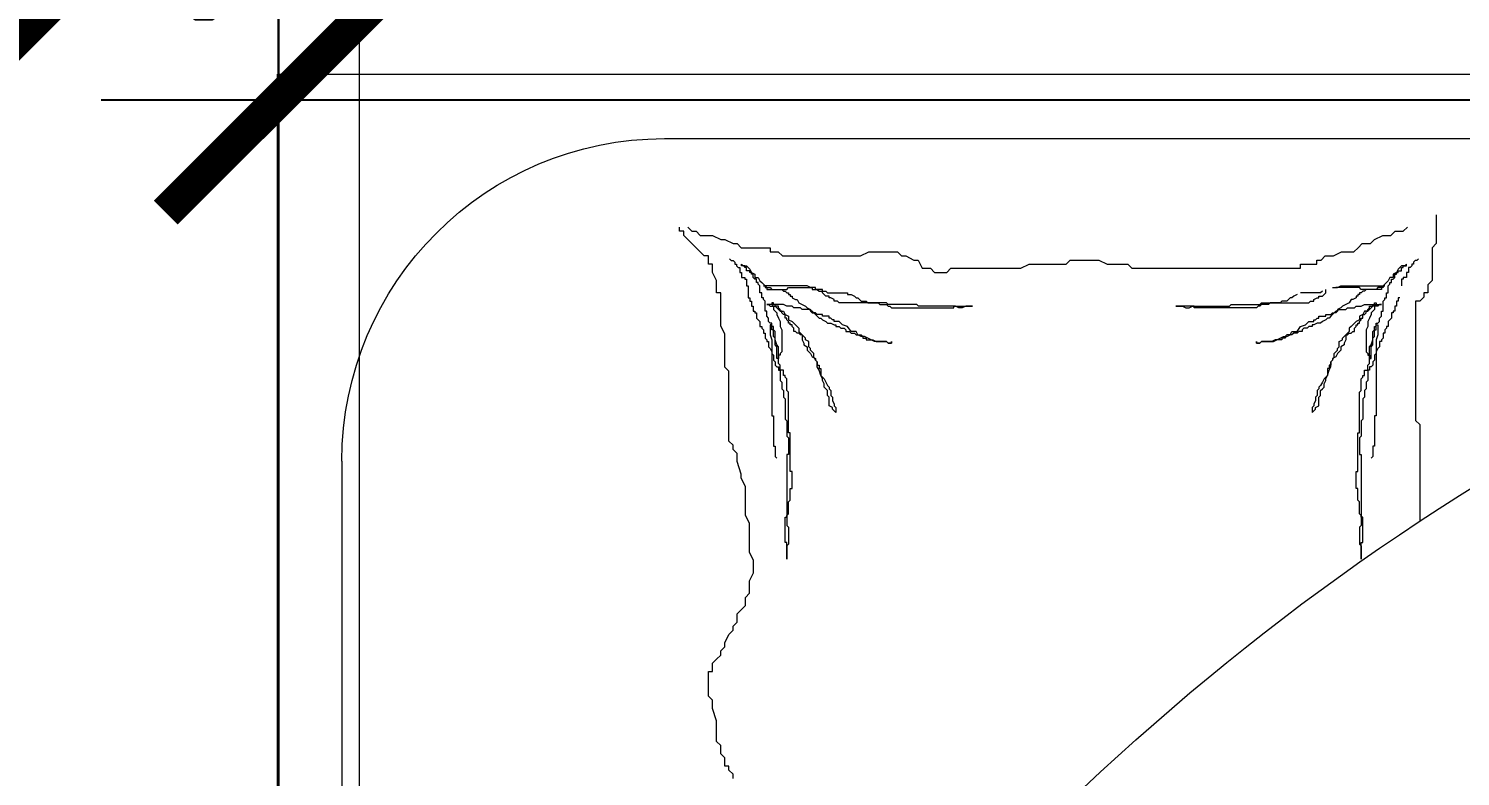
# Model space of a CAD drawing. Extents: x 775040 to 808375, y 4159409 to 4163651.
# Drawn here: x 784959.89 to 785004.28, y 4162464.16 to 4162487.35 of the extents above; entities that cross this region are included whole.
import ezdxf

# ---------------------------------------------------------------- set-up
doc = ezdxf.new("R2010")
doc.units = 0
doc.header["$MEASUREMENT"] = 0
doc.header["$PDMODE"] = 3
doc.linetypes.add('DUZ', pattern=[500, 500])
doc.layers.get('0').update_dxf_attribs({"linetype": 'DUZ'})
for name, color, linetype, lineweight in [('Z_ duvar', 7, 'Continuous', 30), ('Z_iç ölçü yatay', 75, 'Continuous', 20), ('Z_sıva', 241, 'Continuous', 5), ('Z_tefriş', 73, 'Continuous', 5)]:
    doc.layers.add(name, color=color, linetype=linetype, lineweight=lineweight)
doc.styles.add('OLCUIC', font='ROMANS.SHX', dxfattribs={"width": 0.5})
doc.dimstyles.new('ölçü 50', dxfattribs={"dimtxt": 12.5, "dimasz": 7, "dimexe": 5.3, "dimexo": 5, "dimgap": 2.5, "dimtad": 1, "dimdec": 0, "dimzin": 9, "dimdsep": 46, "dimtxsty": 'OLCUIC', "dimblk1": 'ARCHTICK', "dimblk2": 'ARCHTICK', "dimsah": 1, "dimcen": 0, "dimdle": 5.5, "dimadec": 0, "dimazin": 0, "dimtfac": 1, "dimtdec": 0, "dimtix": 1, "dimtofl": 0, "dimtmove": 1, "dimatfit": 3, "dimldrblk": 'ARCHTICK', "dimfxl": 0, "dimtolj": 1, "dimtzin": 0, "dimarcsym": 0})

# ---------------------------------------------------------------- blocks, each defined once
blk = doc.blocks.new('_ARCHTICK')
at = {"color": 0, "linetype": 'ByBlock', "const_width": 0.15}
blk.add_lwpolyline([(-0.5, -0.5), (0.5, 0.5)], dxfattribs=at)
blk = doc.blocks.new('*D113')
at = {"layer": 'Defpoints', "color": 0, "linetype": 'Continuous', "transparency": 16777216}
for p in [(784957.643, 4162506.469), (784967.643, 4162506.469), (784967.643, 4162485.139)]:
    blk.add_point(p, dxfattribs=at)
at = {"layer": 'Z_iç ölçü yatay', "color": 0, "linetype": 'Continuous', "lineweight": -2, "transparency": 16777216}
for p, q in [((784957.643, 4162501.469), (784957.643, 4162479.839)), ((784967.643, 4162501.469), (784967.643, 4162479.839)), ((784957.643, 4162485.139), (784950.643, 4162485.139)), ((784967.643, 4162485.139), (784974.643, 4162485.139))]:
    blk.add_line(p, q, dxfattribs=at)
at = {"layer": 'Z_iç ölçü yatay', "color": 0, "linetype": 'Continuous', "lineweight": -2, "transparency": 16777216, "xscale": 7, "yscale": 7, "zscale": 7}
blk.add_blockref('_ARCHTICK', (784957.643, 4162485.139), dxfattribs=at)
at = {"layer": 'Z_iç ölçü yatay', "color": 0, "linetype": 'Continuous', "lineweight": -2, "transparency": 16777216, "xscale": 7, "yscale": 7, "zscale": 7, "rotation": 180}
blk.add_blockref('_ARCHTICK', (784967.643, 4162485.139), dxfattribs=at)
at = {"layer": 'Z_iç ölçü yatay', "color": 0, "linetype": 'Continuous', "transparency": 16777216, "insert": (784962.643, 4162493.889), "char_height": 12.5, "attachment_point": 5, "style": 'OLCUIC'}
blk.add_mtext('\\A1;10', dxfattribs=at)
blk = doc.blocks.new('*D114')
at = {"layer": 'Defpoints', "color": 0, "linetype": 'Continuous', "transparency": 16777216}
for p in [(784967.643, 4162506.469), (785282.643, 4162506.469), (785282.643, 4162485.139)]:
    blk.add_point(p, dxfattribs=at)
at = {"layer": 'Z_iç ölçü yatay', "color": 0, "linetype": 'Continuous', "lineweight": -2, "transparency": 16777216}
for p, q in [((784967.643, 4162501.469), (784967.643, 4162479.839)), ((785282.643, 4162501.469), (785282.643, 4162479.839)), ((784962.143, 4162485.139), (785288.143, 4162485.139))]:
    blk.add_line(p, q, dxfattribs=at)
at = {"layer": 'Z_iç ölçü yatay', "color": 0, "linetype": 'Continuous', "lineweight": -2, "transparency": 16777216, "xscale": 7, "yscale": 7, "zscale": 7, "rotation": 180}
blk.add_blockref('_ARCHTICK', (784967.643, 4162485.139), dxfattribs=at)
at = {"layer": 'Z_iç ölçü yatay', "color": 0, "linetype": 'Continuous', "lineweight": -2, "transparency": 16777216, "xscale": 7, "yscale": 7, "zscale": 7}
blk.add_blockref('_ARCHTICK', (785282.643, 4162485.139), dxfattribs=at)
at = {"layer": 'Z_iç ölçü yatay', "color": 0, "linetype": 'Continuous', "transparency": 16777216, "insert": (785125.143, 4162493.889), "char_height": 12.5, "attachment_point": 5, "style": 'OLCUIC'}
blk.add_mtext('\\A1;315', dxfattribs=at)
blk = doc.blocks.new('YATAK 2')
at = {"layer": 'Z_tefriş'}
for p, q in [((-8643.915, 17107.345), (-8643.915, 16917.345)), ((-8553.915, 17107.345), (-8643.915, 17107.345)), ((-8631.915, 17105.345), (-8565.915, 17105.345)), ((-8641.915, 17095.345), (-8641.915, 16929.345)), ((-8639.04, 17094.877), (-8639.168, 17094.877)), ((-8639.168, 17094.622), (-8639.04, 17094.494)), ((-8639.04, 17094.749), (-8639.04, 17094.877)), ((-8638.913, 17094.749), (-8639.04, 17094.749)), ((-8639.04, 17094.494), (-8639.04, 17094.367)), ((-8638.658, 17094.494), (-8638.913, 17094.749)), ((-8638.53, 17094.367), (-8638.658, 17094.494)), ((-8639.04, 17094.367), (-8638.913, 17094.239)), ((-8638.913, 17094.239), (-8638.913, 17093.857)), ((-8638.275, 17094.112), (-8638.53, 17094.367)), ((-8638.275, 17093.984), (-8638.275, 17094.112)), ((-8638.913, 17093.857), (-8638.785, 17093.602)), ((-8638.785, 17093.602), (-8638.785, 17093.475)), ((-8638.02, 17093.984), (-8638.275, 17093.984)), ((-8638.02, 17093.857), (-8638.02, 17093.984)), ((-8637.764, 17093.857), (-8638.02, 17093.857)), ((-8637.509, 17093.73), (-8637.764, 17093.857)), ((-8637.127, 17093.73), (-8637.509, 17093.73)), ((-8637.127, 17093.602), (-8637.127, 17093.73)), ((-8636.106, 17093.602), (-8637.127, 17093.602)), ((-8635.851, 17093.475), (-8636.106, 17093.602)), ((-8626.027, 17093.602), (-8626.155, 17093.475)), ((-8625.899, 17093.602), (-8626.027, 17093.602)), ((-8625.772, 17093.73), (-8625.899, 17093.602)), ((-8625.644, 17093.857), (-8625.772, 17093.73)), ((-8625.389, 17093.857), (-8625.644, 17093.857)), ((-8625.389, 17093.984), (-8625.389, 17093.857)), ((-8624.624, 17093.984), (-8625.389, 17093.984)), ((-8624.496, 17093.857), (-8624.624, 17093.984)), ((-8624.241, 17093.857), (-8624.496, 17093.857)), ((-8623.858, 17093.73), (-8624.241, 17093.857)), ((-8623.22, 17093.73), (-8623.858, 17093.73)), ((-8623.093, 17093.602), (-8623.22, 17093.73)), ((-8622.837, 17093.602), (-8623.093, 17093.602)), ((-8622.71, 17093.475), (-8622.837, 17093.602)), ((-8638.785, 17093.475), (-8638.658, 17093.22)), ((-8638.658, 17093.22), (-8638.658, 17093.092)), ((-8638.182, 17093.325), (-8638.13, 17093.272)), ((-8638.13, 17093.272), (-8638.13, 17093.22)), ((-8638.13, 17093.22), (-8638.078, 17093.168)), ((-8638.078, 17093.168), (-8638.025, 17093.168)), ((-8638.025, 17093.168), (-8638.025, 17093.115)), ((-8634.83, 17093.475), (-8635.851, 17093.475)), ((-8634.702, 17093.347), (-8634.83, 17093.475)), ((-8632.534, 17093.347), (-8634.702, 17093.347)), ((-8632.406, 17093.22), (-8632.534, 17093.347)), ((-8632.278, 17093.22), (-8632.406, 17093.22)), ((-8632.151, 17093.092), (-8632.278, 17093.22)), ((-8626.792, 17093.22), (-8626.92, 17093.092)), ((-8626.665, 17093.22), (-8626.792, 17093.22)), ((-8626.537, 17093.347), (-8626.665, 17093.22)), ((-8626.282, 17093.475), (-8626.537, 17093.347)), ((-8626.155, 17093.475), (-8626.282, 17093.475)), ((-8622.455, 17093.475), (-8622.71, 17093.475)), ((-8622.455, 17093.347), (-8622.455, 17093.475)), ((-8622.327, 17093.347), (-8622.455, 17093.347)), ((-8622.2, 17093.22), (-8622.327, 17093.347)), ((-8622.072, 17093.22), (-8622.2, 17093.22)), ((-8638.658, 17093.092), (-8638.53, 17092.965)), ((-8638.53, 17092.965), (-8638.53, 17092.072)), ((-8638.025, 17093.115), (-8637.973, 17093.115)), ((-8638.025, 17092.959), (-8637.973, 17092.906)), ((-8637.973, 17092.959), (-8638.025, 17092.959)), ((-8637.973, 17093.115), (-8637.921, 17093.063)), ((-8637.973, 17092.854), (-8637.973, 17092.959)), ((-8637.973, 17092.906), (-8637.973, 17092.802)), ((-8637.921, 17092.854), (-8637.973, 17092.854)), ((-8637.973, 17092.802), (-8637.921, 17092.75)), ((-8637.921, 17093.063), (-8637.921, 17093.011)), ((-8637.921, 17093.011), (-8637.764, 17093.011)), ((-8637.921, 17092.802), (-8637.921, 17092.854)), ((-8637.816, 17092.802), (-8637.921, 17092.802)), ((-8637.921, 17092.75), (-8637.868, 17092.697)), ((-8637.868, 17092.697), (-8637.764, 17092.645)), ((-8637.816, 17092.697), (-8637.816, 17092.802)), ((-8637.764, 17092.697), (-8637.816, 17092.697)), ((-8637.764, 17093.011), (-8637.764, 17092.959)), ((-8637.764, 17092.959), (-8637.607, 17092.959)), ((-8637.764, 17092.645), (-8637.764, 17092.697)), ((-8637.607, 17092.959), (-8637.607, 17092.854)), ((-8637.607, 17092.854), (-8637.554, 17092.854)), ((-8637.554, 17092.854), (-8637.554, 17092.802)), ((-8637.554, 17092.802), (-8637.345, 17092.802)), ((-8637.345, 17092.802), (-8637.345, 17092.75)), ((-8637.345, 17092.75), (-8636.979, 17092.75)), ((-8636.979, 17092.75), (-8636.979, 17092.697)), ((-8636.979, 17092.697), (-8636.874, 17092.697)), ((-8636.874, 17092.697), (-8636.874, 17092.645)), ((-8631.896, 17093.092), (-8632.151, 17093.092)), ((-8631.513, 17092.965), (-8631.896, 17093.092)), ((-8631.385, 17092.965), (-8631.513, 17092.965)), ((-8631.13, 17092.837), (-8631.385, 17092.965)), ((-8630.237, 17092.837), (-8631.13, 17092.837)), ((-8629.982, 17092.71), (-8630.237, 17092.837)), ((-8629.089, 17092.71), (-8629.982, 17092.71)), ((-8628.834, 17092.582), (-8629.089, 17092.71)), ((-8628.196, 17092.71), (-8628.451, 17092.582)), ((-8627.813, 17092.71), (-8628.196, 17092.71)), ((-8627.686, 17092.837), (-8627.813, 17092.71)), ((-8627.43, 17092.837), (-8627.686, 17092.837)), ((-8627.303, 17092.965), (-8627.43, 17092.837)), ((-8627.175, 17093.092), (-8627.303, 17092.965)), ((-8626.92, 17093.092), (-8627.175, 17093.092)), ((-8637.764, 17092.645), (-8637.711, 17092.541)), ((-8637.711, 17092.645), (-8637.764, 17092.645)), ((-8637.711, 17092.593), (-8637.711, 17092.645)), ((-8637.607, 17092.593), (-8637.711, 17092.593)), ((-8637.711, 17092.541), (-8637.607, 17092.541)), ((-8637.554, 17092.541), (-8637.607, 17092.593)), ((-8637.607, 17092.541), (-8637.607, 17092.436)), ((-8637.607, 17092.436), (-8637.502, 17092.384)), ((-8637.554, 17092.488), (-8637.554, 17092.541)), ((-8637.45, 17092.488), (-8637.554, 17092.488)), ((-8637.502, 17092.384), (-8637.45, 17092.331)), ((-8637.45, 17092.436), (-8637.45, 17092.488)), ((-8637.397, 17092.436), (-8637.45, 17092.436)), ((-8637.45, 17092.331), (-8637.345, 17092.227)), ((-8637.345, 17092.384), (-8637.397, 17092.436)), ((-8637.136, 17092.384), (-8637.345, 17092.384)), ((-8637.345, 17092.279), (-8637.345, 17092.227)), ((-8637.345, 17090.92), (-8637.345, 17092.279)), ((-8637.136, 17092.331), (-8637.136, 17092.384)), ((-8636.979, 17092.331), (-8637.136, 17092.331)), ((-8636.979, 17092.279), (-8636.979, 17092.331)), ((-8636.927, 17092.279), (-8636.979, 17092.279)), ((-8636.874, 17092.227), (-8636.927, 17092.279)), ((-8636.874, 17092.645), (-8636.717, 17092.645)), ((-8636.717, 17092.645), (-8636.717, 17092.593)), ((-8636.717, 17092.593), (-8636.56, 17092.593)), ((-8636.56, 17092.593), (-8636.56, 17092.541)), ((-8636.56, 17092.541), (-8636.508, 17092.541)), ((-8636.508, 17092.541), (-8636.508, 17092.488)), ((-8636.508, 17092.488), (-8636.351, 17092.488)), ((-8636.351, 17092.488), (-8636.299, 17092.436)), ((-8636.299, 17092.436), (-8636.247, 17092.384)), ((-8636.247, 17092.384), (-8636.09, 17092.384)), ((-8636.09, 17092.384), (-8636.09, 17092.331)), ((-8636.09, 17092.331), (-8636.037, 17092.331)), ((-8636.037, 17092.331), (-8635.985, 17092.279)), ((-8635.985, 17092.279), (-8635.88, 17092.279)), ((-8635.88, 17092.279), (-8635.88, 17092.227)), ((-8628.451, 17092.582), (-8628.834, 17092.582)), ((-8638.53, 17092.072), (-8638.402, 17092.072)), ((-8638.402, 17092.072), (-8638.402, 17091.818)), ((-8638.402, 17091.818), (-8638.275, 17091.69)), ((-8637.345, 17092.227), (-8637.293, 17092.227)), ((-8637.345, 17092.227), (-8637.293, 17092.175)), ((-8637.293, 17092.227), (-8637.293, 17092.175)), ((-8637.293, 17092.175), (-8637.24, 17092.175)), ((-8637.293, 17092.175), (-8637.293, 17092.07)), ((-8637.293, 17092.07), (-8637.24, 17092.018)), ((-8637.24, 17092.175), (-8637.24, 17091.704)), ((-8637.24, 17092.018), (-8637.24, 17091.547)), ((-8636.56, 17092.227), (-8636.874, 17092.227)), ((-8636.822, 17092.018), (-8636.77, 17092.018)), ((-8636.822, 17091.966), (-8636.822, 17092.018)), ((-8636.77, 17091.966), (-8636.822, 17091.966)), ((-8636.77, 17092.175), (-8636.77, 17092.122)), ((-8636.77, 17091.652), (-8636.77, 17092.175)), ((-8636.77, 17092.122), (-8636.717, 17092.07)), ((-8636.77, 17092.018), (-8636.717, 17091.966)), ((-8636.77, 17091.913), (-8636.77, 17091.966)), ((-8636.717, 17091.913), (-8636.77, 17091.913)), ((-8636.717, 17092.07), (-8636.717, 17091.913)), ((-8636.717, 17091.966), (-8636.613, 17091.966)), ((-8636.717, 17091.809), (-8636.717, 17091.913)), ((-8636.717, 17091.913), (-8636.665, 17091.861)), ((-8636.665, 17091.809), (-8636.717, 17091.809)), ((-8636.665, 17091.861), (-8636.56, 17091.757)), ((-8636.613, 17091.757), (-8636.665, 17091.809)), ((-8636.613, 17091.966), (-8636.56, 17091.913)), ((-8636.56, 17092.175), (-8636.56, 17092.227)), ((-8636.403, 17092.175), (-8636.56, 17092.175)), ((-8636.56, 17091.913), (-8636.508, 17091.861)), ((-8636.508, 17091.861), (-8636.456, 17091.861)), ((-8636.456, 17091.861), (-8636.351, 17091.809)), ((-8636.351, 17092.122), (-8636.403, 17092.175)), ((-8636.247, 17092.122), (-8636.351, 17092.122)), ((-8636.351, 17091.809), (-8636.247, 17091.757)), ((-8636.194, 17092.07), (-8636.247, 17092.122)), ((-8636.194, 17092.018), (-8636.194, 17092.07)), ((-8635.985, 17092.018), (-8636.194, 17092.018)), ((-8636.142, 17092.07), (-8635.828, 17092.07)), ((-8636.142, 17092.018), (-8636.142, 17092.07)), ((-8636.09, 17092.018), (-8636.142, 17092.018)), ((-8636.09, 17091.966), (-8636.09, 17092.018)), ((-8635.985, 17091.966), (-8636.09, 17091.966)), ((-8635.985, 17091.966), (-8635.985, 17092.018)), ((-8635.933, 17091.913), (-8635.985, 17091.966)), ((-8635.776, 17091.966), (-8635.985, 17091.966)), ((-8635.671, 17091.913), (-8635.933, 17091.913)), ((-8635.88, 17092.227), (-8635.723, 17092.227)), ((-8635.828, 17092.07), (-8635.671, 17092.018)), ((-8635.723, 17091.913), (-8635.776, 17091.966)), ((-8635.723, 17092.227), (-8635.671, 17092.175)), ((-8635.514, 17091.913), (-8635.723, 17091.913)), ((-8635.671, 17092.175), (-8635.619, 17092.175)), ((-8635.671, 17092.018), (-8633.317, 17092.018)), ((-8635.514, 17091.861), (-8635.671, 17091.913)), ((-8635.619, 17092.175), (-8635.619, 17092.122)), ((-8635.619, 17092.122), (-8635.462, 17092.122)), ((-8635.462, 17091.861), (-8635.514, 17091.913)), ((-8635.462, 17091.809), (-8635.514, 17091.861)), ((-8635.462, 17092.122), (-8635.41, 17092.07)), ((-8635.096, 17091.861), (-8635.462, 17091.861)), ((-8635.096, 17091.809), (-8635.462, 17091.809)), ((-8635.41, 17092.07), (-8635.305, 17092.018)), ((-8635.305, 17092.018), (-8635.253, 17092.018)), ((-8635.253, 17092.018), (-8635.2, 17091.966)), ((-8635.2, 17091.966), (-8635.043, 17091.966)), ((-8635.2, 17091.809), (-8635.096, 17091.809)), ((-8635.2, 17091.757), (-8635.2, 17091.809)), ((-8635.096, 17091.809), (-8635.096, 17091.861)), ((-8634.939, 17091.809), (-8635.096, 17091.809)), ((-8635.043, 17091.966), (-8634.991, 17091.913)), ((-8634.991, 17091.913), (-8634.886, 17091.913)), ((-8634.886, 17091.757), (-8634.939, 17091.809)), ((-8634.886, 17091.913), (-8634.834, 17091.861)), ((-8634.834, 17091.861), (-8634.834, 17091.809)), ((-8634.834, 17091.809), (-8634.729, 17091.809)), ((-8634.729, 17091.809), (-8634.729, 17091.757)), ((-8633.317, 17092.018), (-8633.317, 17091.966)), ((-8633.317, 17091.966), (-8632.375, 17091.966)), ((-8632.375, 17091.966), (-8632.375, 17091.913)), ((-8632.375, 17091.913), (-8632.061, 17091.913)), ((-8632.061, 17091.913), (-8632.009, 17091.861)), ((-8638.275, 17091.69), (-8638.275, 17089.268)), ((-8637.24, 17091.547), (-8637.293, 17091.495)), ((-8637.293, 17091.495), (-8637.293, 17090.763)), ((-8637.24, 17091.704), (-8637.188, 17091.652)), ((-8637.188, 17091.652), (-8637.188, 17091.6)), ((-8637.188, 17091.6), (-8637.136, 17091.547)), ((-8637.136, 17091.547), (-8637.136, 17091.495)), ((-8637.136, 17091.495), (-8637.084, 17091.495)), ((-8637.084, 17091.495), (-8637.084, 17091.443)), ((-8637.084, 17091.443), (-8637.031, 17091.443)), ((-8637.031, 17091.443), (-8637.031, 17091.391)), ((-8637.031, 17091.391), (-8636.979, 17091.391)), ((-8636.979, 17091.391), (-8636.927, 17091.286)), ((-8636.717, 17091.547), (-8636.77, 17091.652)), ((-8636.717, 17091.391), (-8636.717, 17091.547)), ((-8636.665, 17091.338), (-8636.717, 17091.391)), ((-8636.56, 17091.757), (-8636.613, 17091.757)), ((-8636.56, 17091.704), (-8636.56, 17091.757)), ((-8636.56, 17091.757), (-8636.56, 17091.652)), ((-8636.508, 17091.704), (-8636.56, 17091.704)), ((-8636.56, 17091.652), (-8636.456, 17091.6)), ((-8636.456, 17091.652), (-8636.508, 17091.704)), ((-8636.456, 17091.6), (-8636.456, 17091.652)), ((-8636.351, 17091.6), (-8636.456, 17091.6)), ((-8636.456, 17091.6), (-8636.403, 17091.495)), ((-8636.403, 17091.495), (-8636.299, 17091.495)), ((-8636.351, 17091.547), (-8636.351, 17091.6)), ((-8636.299, 17091.547), (-8636.351, 17091.547)), ((-8636.247, 17091.495), (-8636.299, 17091.547)), ((-8636.299, 17091.495), (-8636.247, 17091.391)), ((-8636.247, 17091.757), (-8636.09, 17091.757)), ((-8636.194, 17091.495), (-8636.247, 17091.495)), ((-8636.247, 17091.391), (-8636.194, 17091.338)), ((-8636.194, 17091.443), (-8636.194, 17091.495)), ((-8636.142, 17091.443), (-8636.194, 17091.443)), ((-8636.142, 17091.391), (-8636.142, 17091.443)), ((-8636.09, 17091.391), (-8636.142, 17091.391)), ((-8636.09, 17091.757), (-8635.985, 17091.704)), ((-8636.037, 17091.338), (-8636.09, 17091.391)), ((-8635.985, 17091.704), (-8635.305, 17091.704)), ((-8635.305, 17091.704), (-8635.253, 17091.757)), ((-8635.253, 17091.757), (-8635.2, 17091.757)), ((-8634.729, 17091.757), (-8634.886, 17091.757)), ((-8634.729, 17091.652), (-8634.729, 17091.757)), ((-8634.729, 17091.757), (-8634.416, 17091.757)), ((-8634.572, 17091.652), (-8634.729, 17091.652)), ((-8634.572, 17091.6), (-8634.572, 17091.652)), ((-8634.52, 17091.6), (-8634.572, 17091.6)), ((-8634.468, 17091.547), (-8634.52, 17091.6)), ((-8634.102, 17091.547), (-8634.468, 17091.547)), ((-8634.416, 17091.757), (-8634.363, 17091.704)), ((-8634.363, 17091.704), (-8634.154, 17091.704)), ((-8634.154, 17091.704), (-8634.102, 17091.652)), ((-8634.102, 17091.652), (-8633.892, 17091.652)), ((-8634.049, 17091.495), (-8634.102, 17091.547)), ((-8632.794, 17091.495), (-8634.049, 17091.495)), ((-8633.892, 17091.652), (-8633.84, 17091.6)), ((-8633.84, 17091.6), (-8633.212, 17091.6)), ((-8633.212, 17091.6), (-8633.16, 17091.547)), ((-8633.16, 17091.547), (-8632.689, 17091.547)), ((-8632.794, 17091.443), (-8632.794, 17091.495)), ((-8631.591, 17091.443), (-8632.794, 17091.443)), ((-8632.689, 17091.547), (-8632.637, 17091.495)), ((-8632.637, 17091.495), (-8632.114, 17091.495)), ((-8632.114, 17091.547), (-8629.916, 17091.547)), ((-8632.114, 17091.495), (-8632.114, 17091.547)), ((-8631.591, 17091.391), (-8631.591, 17091.443)), ((-8631.067, 17091.391), (-8631.591, 17091.391)), ((-8631.067, 17091.443), (-8631.067, 17091.391)), ((-8630.701, 17091.443), (-8631.067, 17091.443)), ((-8630.649, 17091.495), (-8630.701, 17091.443)), ((-8630.283, 17091.495), (-8630.649, 17091.495)), ((-8630.23, 17091.547), (-8630.283, 17091.495)), ((-8630.178, 17091.547), (-8630.23, 17091.547)), ((-8630.178, 17091.6), (-8630.178, 17091.547)), ((-8629.393, 17091.6), (-8630.178, 17091.6)), ((-8629.916, 17091.547), (-8629.864, 17091.495)), ((-8629.864, 17091.495), (-8629.341, 17091.495)), ((-8629.393, 17091.547), (-8629.393, 17091.6)), ((-8628.87, 17091.547), (-8629.393, 17091.547)), ((-8629.341, 17091.495), (-8629.289, 17091.547)), ((-8629.289, 17091.547), (-8628.87, 17091.547)), ((-8637.293, 17090.816), (-8637.345, 17090.92)), ((-8636.927, 17091.286), (-8636.927, 17091.234)), ((-8636.927, 17091.234), (-8636.822, 17091.182)), ((-8636.822, 17091.182), (-8636.77, 17091.077)), ((-8636.77, 17091.077), (-8636.717, 17090.972)), ((-8636.717, 17090.972), (-8636.665, 17090.92)), ((-8636.665, 17091.129), (-8636.665, 17091.338)), ((-8636.613, 17091.077), (-8636.665, 17091.129)), ((-8636.665, 17090.92), (-8636.613, 17090.816)), ((-8636.613, 17090.868), (-8636.613, 17091.077)), ((-8636.194, 17091.338), (-8636.142, 17091.286)), ((-8636.142, 17091.286), (-8636.09, 17091.234)), ((-8636.09, 17091.234), (-8636.037, 17091.182)), ((-8635.933, 17091.338), (-8636.037, 17091.338)), ((-8636.037, 17091.182), (-8635.933, 17091.182)), ((-8635.933, 17091.286), (-8635.933, 17091.338)), ((-8635.88, 17091.234), (-8635.933, 17091.286)), ((-8635.933, 17091.182), (-8635.828, 17091.077)), ((-8635.88, 17091.182), (-8635.88, 17091.234)), ((-8635.828, 17091.129), (-8635.88, 17091.182)), ((-8635.828, 17091.077), (-8635.828, 17091.129)), ((-8635.776, 17091.025), (-8635.828, 17091.077)), ((-8635.828, 17091.077), (-8635.671, 17091.077)), ((-8635.723, 17090.972), (-8635.776, 17091.025)), ((-8635.671, 17090.972), (-8635.723, 17090.972)), ((-8635.671, 17091.077), (-8635.566, 17091.025)), ((-8635.619, 17090.868), (-8635.671, 17090.972)), ((-8635.566, 17091.025), (-8635.514, 17091.025)), ((-8635.514, 17091.025), (-8635.462, 17090.92)), ((-8635.462, 17090.92), (-8635.357, 17090.92)), ((-8635.357, 17090.92), (-8635.253, 17090.816)), ((-8637.293, 17090.659), (-8637.293, 17090.816)), ((-8637.293, 17090.763), (-8637.24, 17090.763)), ((-8637.24, 17090.659), (-8637.293, 17090.659)), ((-8637.24, 17090.763), (-8637.24, 17090.607)), ((-8637.24, 17090.45), (-8637.24, 17090.659)), ((-8637.24, 17090.607), (-8637.188, 17090.554)), ((-8637.188, 17090.554), (-8637.188, 17090.345)), ((-8636.56, 17090.763), (-8636.613, 17090.868)), ((-8636.613, 17090.816), (-8636.56, 17090.816)), ((-8636.56, 17090.816), (-8636.508, 17090.763)), ((-8636.508, 17090.711), (-8636.56, 17090.763)), ((-8636.508, 17090.763), (-8636.508, 17090.711)), ((-8636.508, 17090.659), (-8636.508, 17090.711)), ((-8636.508, 17090.711), (-8636.403, 17090.607)), ((-8636.456, 17090.607), (-8636.508, 17090.659)), ((-8636.456, 17090.45), (-8636.456, 17090.607)), ((-8636.403, 17090.607), (-8636.351, 17090.554)), ((-8636.351, 17090.554), (-8636.351, 17090.502)), ((-8636.351, 17090.502), (-8636.299, 17090.45)), ((-8635.462, 17090.868), (-8635.619, 17090.868)), ((-8635.41, 17090.816), (-8635.462, 17090.868)), ((-8635.357, 17090.816), (-8635.41, 17090.816)), ((-8635.253, 17090.711), (-8635.357, 17090.816)), ((-8635.253, 17090.816), (-8635.148, 17090.763)), ((-8635.148, 17090.711), (-8635.253, 17090.711)), ((-8635.148, 17090.763), (-8635.096, 17090.659)), ((-8635.043, 17090.659), (-8635.148, 17090.711)), ((-8635.096, 17090.659), (-8635.043, 17090.659)), ((-8634.991, 17090.607), (-8635.043, 17090.659)), ((-8635.043, 17090.659), (-8634.991, 17090.607)), ((-8634.834, 17090.607), (-8634.991, 17090.607)), ((-8634.991, 17090.607), (-8634.886, 17090.607)), ((-8634.886, 17090.607), (-8634.886, 17090.554)), ((-8634.886, 17090.554), (-8634.782, 17090.554)), ((-8634.729, 17090.554), (-8634.834, 17090.607)), ((-8634.782, 17090.554), (-8634.782, 17090.502)), ((-8634.782, 17090.502), (-8634.572, 17090.502)), ((-8634.572, 17090.502), (-8634.729, 17090.554)), ((-8634.468, 17090.45), (-8634.572, 17090.502)), ((-8634.572, 17090.502), (-8634.52, 17090.45)), ((-8637.136, 17090.45), (-8637.24, 17090.45)), ((-8637.188, 17090.345), (-8637.136, 17090.293)), ((-8637.084, 17090.398), (-8637.136, 17090.45)), ((-8637.136, 17090.293), (-8637.136, 17089.666)), ((-8637.031, 17090.345), (-8637.084, 17090.398)), ((-8637.031, 17090.241), (-8637.031, 17090.345)), ((-8636.979, 17090.241), (-8637.031, 17090.241)), ((-8636.979, 17090.188), (-8636.979, 17090.241)), ((-8636.927, 17090.084), (-8636.979, 17090.188)), ((-8636.874, 17090.084), (-8636.927, 17090.084)), ((-8636.874, 17089.979), (-8636.874, 17090.084)), ((-8636.403, 17090.45), (-8636.456, 17090.45)), ((-8636.403, 17090.241), (-8636.403, 17090.45)), ((-8636.351, 17090.241), (-8636.403, 17090.241)), ((-8636.351, 17090.188), (-8636.351, 17090.241)), ((-8636.299, 17090.136), (-8636.351, 17090.188)), ((-8636.299, 17090.45), (-8636.247, 17090.345)), ((-8636.299, 17090.084), (-8636.299, 17090.136)), ((-8636.247, 17090.084), (-8636.299, 17090.084)), ((-8636.247, 17090.345), (-8636.194, 17090.293)), ((-8636.247, 17089.927), (-8636.247, 17090.084)), ((-8636.194, 17090.293), (-8636.194, 17090.188)), ((-8636.194, 17090.188), (-8636.142, 17090.084)), ((-8636.142, 17090.084), (-8636.142, 17090.032)), ((-8636.142, 17090.032), (-8636.09, 17090.032)), ((-8636.09, 17090.032), (-8636.09, 17089.927)), ((-8634.52, 17090.45), (-8634.468, 17090.398)), ((-8634.416, 17090.45), (-8634.468, 17090.45)), ((-8634.468, 17090.398), (-8634.363, 17090.345)), ((-8634.311, 17090.398), (-8634.416, 17090.45)), ((-8634.363, 17090.345), (-8634.259, 17090.293)), ((-8634.206, 17090.398), (-8634.311, 17090.398)), ((-8634.259, 17090.293), (-8634.206, 17090.241)), ((-8634.154, 17090.345), (-8634.206, 17090.398)), ((-8634.206, 17090.241), (-8634.154, 17090.241)), ((-8634.102, 17090.293), (-8634.154, 17090.345)), ((-8634.154, 17090.241), (-8634.102, 17090.188)), ((-8633.945, 17090.293), (-8634.102, 17090.293)), ((-8634.102, 17090.188), (-8633.945, 17090.188)), ((-8633.892, 17090.241), (-8633.945, 17090.293)), ((-8633.945, 17090.188), (-8633.892, 17090.136)), ((-8633.631, 17090.241), (-8633.892, 17090.241)), ((-8633.892, 17090.136), (-8633.788, 17090.136)), ((-8633.788, 17090.136), (-8633.683, 17090.084)), ((-8633.683, 17090.084), (-8633.631, 17090.084)), ((-8633.578, 17090.136), (-8633.631, 17090.241)), ((-8633.631, 17090.084), (-8633.578, 17090.032)), ((-8633.526, 17090.136), (-8633.578, 17090.136)), ((-8633.578, 17090.032), (-8633.422, 17090.032)), ((-8633.474, 17090.084), (-8633.526, 17090.136)), ((-8633.422, 17090.032), (-8633.474, 17090.084)), ((-8637.136, 17089.666), (-8637.084, 17089.666)), ((-8637.084, 17089.666), (-8637.084, 17089.561)), ((-8636.822, 17089.927), (-8636.874, 17089.979)), ((-8636.822, 17088.464), (-8636.822, 17089.927)), ((-8636.142, 17089.823), (-8636.247, 17089.927)), ((-8636.09, 17089.666), (-8636.142, 17089.823)), ((-8636.09, 17089.927), (-8636.037, 17089.875)), ((-8635.933, 17089.561), (-8636.09, 17089.666)), ((-8636.037, 17089.875), (-8636.037, 17089.77)), ((-8636.037, 17089.77), (-8635.985, 17089.718)), ((-8635.985, 17089.718), (-8635.933, 17089.718)), ((-8635.933, 17089.718), (-8635.933, 17089.613)), ((-8635.933, 17089.613), (-8635.88, 17089.561)), ((-8638.275, 17089.268), (-8638.402, 17089.013)), ((-8637.084, 17089.561), (-8637.031, 17089.457)), ((-8637.031, 17089.457), (-8636.979, 17089.404)), ((-8636.979, 17089.404), (-8636.979, 17089.352)), ((-8636.979, 17089.352), (-8636.927, 17089.3)), ((-8636.927, 17089.3), (-8636.874, 17089.248)), ((-8636.874, 17089.248), (-8636.874, 17089.091)), ((-8635.933, 17089.404), (-8635.933, 17089.561)), ((-8635.828, 17089.352), (-8635.933, 17089.404)), ((-8635.88, 17089.561), (-8635.88, 17089.457)), ((-8635.88, 17089.457), (-8635.828, 17089.404)), ((-8635.828, 17089.404), (-8635.828, 17089.248)), ((-8635.776, 17089.248), (-8635.828, 17089.352)), ((-8635.828, 17089.248), (-8635.776, 17089.195)), ((-8635.776, 17089.143), (-8635.776, 17089.248)), ((-8635.776, 17089.195), (-8635.723, 17089.195)), ((-8635.723, 17089.039), (-8635.776, 17089.143)), ((-8635.723, 17089.195), (-8635.723, 17089.091)), ((-8638.402, 17089.013), (-8638.402, 17088.121)), ((-8636.874, 17089.091), (-8636.822, 17089.039)), ((-8636.822, 17089.039), (-8636.822, 17088.725)), ((-8636.822, 17088.725), (-8636.77, 17088.673)), ((-8635.723, 17089.091), (-8635.671, 17089.091)), ((-8635.671, 17088.934), (-8635.723, 17089.039)), ((-8635.671, 17089.091), (-8635.671, 17088.882)), ((-8635.619, 17088.829), (-8635.671, 17088.934)), ((-8635.671, 17088.882), (-8635.619, 17088.777)), ((-8635.619, 17088.464), (-8635.619, 17088.829)), ((-8635.619, 17088.777), (-8635.619, 17088.464)), ((-8636.77, 17088.411), (-8636.822, 17088.464)), ((-8636.77, 17088.673), (-8636.77, 17088.464)), ((-8636.77, 17088.464), (-8636.717, 17088.411)), ((-8636.77, 17087.523), (-8636.77, 17088.411)), ((-8636.717, 17088.411), (-8636.717, 17088.359)), ((-8636.717, 17088.359), (-8636.665, 17088.307)), ((-8636.665, 17088.307), (-8636.665, 17086.373)), ((-8635.566, 17088.411), (-8635.619, 17088.464)), ((-8635.619, 17088.464), (-8635.566, 17088.411)), ((-8635.619, 17088.307), (-8635.566, 17088.307)), ((-8635.566, 17088.307), (-8635.619, 17088.307)), ((-8635.566, 17088.307), (-8635.566, 17088.411)), ((-8635.566, 17088.411), (-8635.566, 17088.307)), ((-8638.402, 17088.121), (-8638.275, 17087.993)), ((-8638.275, 17087.993), (-8638.275, 17087.866)), ((-8638.275, 17087.866), (-8638.147, 17087.611)), ((-8638.147, 17087.611), (-8638.147, 17087.484)), ((-8638.147, 17087.484), (-8637.892, 17087.356)), ((-8636.717, 17087.47), (-8636.77, 17087.523)), ((-8636.717, 17086.321), (-8636.717, 17087.47)), ((-8637.892, 17087.356), (-8637.892, 17087.101)), ((-8637.892, 17087.101), (-8637.764, 17086.974)), ((-8637.764, 17086.974), (-8637.764, 17086.591)), ((-8637.764, 17086.591), (-8637.892, 17086.464)), ((-8637.892, 17086.464), (-8637.892, 17084.297)), ((-8636.717, 17086.373), (-8636.717, 17085.798)), ((-8636.665, 17086.373), (-8636.717, 17086.373)), ((-8636.665, 17086.216), (-8636.717, 17086.321)), ((-8636.717, 17086.007), (-8636.665, 17086.111)), ((-8636.665, 17086.111), (-8636.665, 17086.216)), ((-8636.717, 17085.798), (-8636.717, 17086.007)), ((-8637.892, 17084.297), (-8638.02, 17084.042)), ((-8638.02, 17084.042), (-8638.02, 17082.895)), ((-8638.02, 17082.895), (-8638.147, 17082.767)), ((-8638.147, 17082.767), (-8638.147, 17081.875)), ((-8638.147, 17081.875), (-8638.02, 17081.62)), ((-8638.02, 17081.62), (-8638.02, 17080.983)), ((-8638.02, 17080.983), (-8637.892, 17080.855)), ((-8637.892, 17080.855), (-8637.892, 17075.629)), ((-8636.717, 17078.922), (-8636.717, 17079.497)), ((-8636.717, 17079.497), (-8636.717, 17079.288)), ((-8636.717, 17079.288), (-8636.665, 17079.184)), ((-8636.665, 17079.079), (-8636.717, 17078.975)), ((-8636.717, 17078.975), (-8636.717, 17077.825)), ((-8636.665, 17079.184), (-8636.665, 17079.079)), ((-8636.665, 17078.922), (-8636.717, 17078.922)), ((-8636.665, 17076.988), (-8636.665, 17078.922)), ((-8636.717, 17077.825), (-8636.77, 17077.772)), ((-8636.77, 17077.772), (-8636.77, 17076.884)), ((-8636.77, 17076.884), (-8636.822, 17076.832)), ((-8636.822, 17076.832), (-8636.822, 17075.368)), ((-8636.77, 17076.832), (-8636.717, 17076.884)), ((-8636.77, 17076.622), (-8636.77, 17076.832)), ((-8636.717, 17076.936), (-8636.665, 17076.988)), ((-8636.717, 17076.884), (-8636.717, 17076.936)), ((-8635.566, 17076.988), (-8635.619, 17076.988)), ((-8635.619, 17076.988), (-8635.566, 17076.988)), ((-8635.619, 17076.832), (-8635.566, 17076.884)), ((-8635.566, 17076.884), (-8635.619, 17076.832)), ((-8635.619, 17076.518), (-8635.619, 17076.832)), ((-8635.619, 17076.832), (-8635.619, 17076.466)), ((-8635.566, 17076.884), (-8635.566, 17076.988)), ((-8635.566, 17076.988), (-8635.566, 17076.884)), ((-8636.822, 17076.57), (-8636.77, 17076.622)), ((-8636.822, 17076.257), (-8636.822, 17076.57)), ((-8635.671, 17076.361), (-8635.723, 17076.257)), ((-8635.671, 17076.413), (-8635.619, 17076.518)), ((-8635.619, 17076.466), (-8635.671, 17076.361)), ((-8635.671, 17076.204), (-8635.671, 17076.413)), ((-8637.084, 17075.734), (-8637.031, 17075.838)), ((-8637.031, 17075.838), (-8636.979, 17075.891)), ((-8636.979, 17075.943), (-8636.927, 17075.995)), ((-8636.979, 17075.891), (-8636.979, 17075.943)), ((-8636.927, 17075.995), (-8636.874, 17076.047)), ((-8636.874, 17076.204), (-8636.822, 17076.257)), ((-8636.874, 17076.047), (-8636.874, 17076.204)), ((-8635.828, 17075.943), (-8635.933, 17075.891)), ((-8635.933, 17075.891), (-8635.933, 17075.734)), ((-8635.88, 17075.838), (-8635.828, 17075.891)), ((-8635.88, 17075.734), (-8635.88, 17075.838)), ((-8635.828, 17076.047), (-8635.776, 17076.1)), ((-8635.828, 17075.891), (-8635.828, 17076.047)), ((-8635.776, 17076.047), (-8635.828, 17075.943)), ((-8635.723, 17076.257), (-8635.776, 17076.152)), ((-8635.776, 17076.152), (-8635.776, 17076.047)), ((-8635.776, 17076.1), (-8635.723, 17076.1)), ((-8635.723, 17076.1), (-8635.723, 17076.204)), ((-8635.723, 17076.204), (-8635.671, 17076.204)), ((-8638.02, 17075.629), (-8638.02, 17075.119)), ((-8637.892, 17075.629), (-8638.02, 17075.629)), ((-8637.136, 17075.002), (-8637.136, 17075.629)), ((-8636.142, 17075.473), (-8636.247, 17075.368)), ((-8636.09, 17075.629), (-8636.142, 17075.473)), ((-8635.933, 17075.734), (-8636.09, 17075.629)), ((-8636.09, 17075.368), (-8636.037, 17075.42)), ((-8636.037, 17075.525), (-8635.985, 17075.577)), ((-8636.037, 17075.42), (-8636.037, 17075.525)), ((-8635.985, 17075.577), (-8635.933, 17075.577)), ((-8635.933, 17075.682), (-8635.88, 17075.734)), ((-8635.933, 17075.577), (-8635.933, 17075.682)), ((-8638.147, 17074.991), (-8638.275, 17074.864)), ((-8638.147, 17075.119), (-8638.147, 17074.991)), ((-8638.02, 17075.119), (-8638.147, 17075.119)), ((-8637.188, 17074.95), (-8637.136, 17075.002)), ((-8637.031, 17074.95), (-8637.084, 17074.898)), ((-8636.979, 17075.054), (-8637.031, 17075.054)), ((-8637.031, 17075.054), (-8637.031, 17074.95)), ((-8636.927, 17075.211), (-8636.979, 17075.107)), ((-8636.979, 17075.107), (-8636.979, 17075.054)), ((-8636.874, 17075.211), (-8636.927, 17075.211)), ((-8636.822, 17075.368), (-8636.874, 17075.316)), ((-8636.874, 17075.316), (-8636.874, 17075.211)), ((-8636.351, 17075.054), (-8636.403, 17075.054)), ((-8636.403, 17075.054), (-8636.403, 17074.845)), ((-8636.299, 17075.159), (-8636.351, 17075.107)), ((-8636.351, 17075.107), (-8636.351, 17075.054)), ((-8636.247, 17075.211), (-8636.299, 17075.211)), ((-8636.299, 17075.211), (-8636.299, 17075.159)), ((-8636.299, 17074.845), (-8636.247, 17074.95)), ((-8636.247, 17075.368), (-8636.247, 17075.211)), ((-8636.247, 17074.95), (-8636.194, 17075.002)), ((-8636.194, 17075.107), (-8636.142, 17075.211)), ((-8636.194, 17075.002), (-8636.194, 17075.107)), ((-8636.142, 17075.211), (-8636.142, 17075.263)), ((-8636.142, 17075.263), (-8636.09, 17075.263)), ((-8636.09, 17075.263), (-8636.09, 17075.368)), ((-8634.468, 17074.898), (-8634.363, 17074.95)), ((-8634.363, 17074.95), (-8634.259, 17075.002)), ((-8634.259, 17075.002), (-8634.206, 17075.054)), ((-8634.206, 17075.054), (-8634.154, 17075.054)), ((-8634.154, 17074.95), (-8634.206, 17074.898)), ((-8634.154, 17075.054), (-8634.102, 17075.107)), ((-8634.102, 17075.002), (-8634.154, 17074.95)), ((-8634.102, 17075.107), (-8633.945, 17075.107)), ((-8633.945, 17075.002), (-8634.102, 17075.002)), ((-8633.945, 17075.107), (-8633.892, 17075.159)), ((-8633.892, 17075.054), (-8633.945, 17075.002)), ((-8633.892, 17075.159), (-8633.788, 17075.159)), ((-8633.631, 17075.054), (-8633.892, 17075.054)), ((-8633.788, 17075.159), (-8633.683, 17075.211)), ((-8633.683, 17075.211), (-8633.631, 17075.211)), ((-8633.631, 17075.211), (-8633.578, 17075.263)), ((-8633.578, 17075.159), (-8633.631, 17075.054)), ((-8633.578, 17075.263), (-8633.422, 17075.263)), ((-8633.526, 17075.159), (-8633.578, 17075.159)), ((-8633.474, 17075.211), (-8633.526, 17075.159)), ((-8633.422, 17075.263), (-8633.474, 17075.211)), ((-8638.275, 17074.609), (-8638.402, 17074.354)), ((-8638.275, 17074.864), (-8638.275, 17074.609)), ((-8637.293, 17074.636), (-8637.293, 17074.479)), ((-8637.293, 17073.8), (-8637.293, 17074.532)), ((-8637.136, 17074.845), (-8637.24, 17074.845)), ((-8637.084, 17074.898), (-8637.136, 17074.845)), ((-8636.56, 17074.532), (-8636.613, 17074.427)), ((-8636.508, 17074.584), (-8636.56, 17074.532)), ((-8636.56, 17074.479), (-8636.508, 17074.532)), ((-8636.508, 17074.584), (-8636.403, 17074.688)), ((-8636.456, 17074.688), (-8636.508, 17074.636)), ((-8636.508, 17074.636), (-8636.508, 17074.584)), ((-8636.508, 17074.532), (-8636.508, 17074.584)), ((-8636.403, 17074.845), (-8636.456, 17074.845)), ((-8636.456, 17074.845), (-8636.456, 17074.688)), ((-8636.403, 17074.688), (-8636.351, 17074.741)), ((-8636.351, 17074.793), (-8636.299, 17074.845)), ((-8636.351, 17074.741), (-8636.351, 17074.793)), ((-8635.253, 17074.584), (-8635.357, 17074.479)), ((-8635.148, 17074.584), (-8635.253, 17074.584)), ((-8635.253, 17074.479), (-8635.148, 17074.532)), ((-8635.148, 17074.532), (-8635.096, 17074.636)), ((-8635.043, 17074.636), (-8635.148, 17074.584)), ((-8635.096, 17074.636), (-8635.043, 17074.636)), ((-8635.043, 17074.636), (-8634.991, 17074.688)), ((-8634.991, 17074.688), (-8635.043, 17074.636)), ((-8634.991, 17074.688), (-8634.886, 17074.688)), ((-8634.834, 17074.688), (-8634.991, 17074.688)), ((-8634.886, 17074.688), (-8634.886, 17074.741)), ((-8634.886, 17074.741), (-8634.782, 17074.741)), ((-8634.729, 17074.741), (-8634.834, 17074.688)), ((-8634.782, 17074.741), (-8634.782, 17074.793)), ((-8634.782, 17074.793), (-8634.572, 17074.793)), ((-8634.572, 17074.793), (-8634.729, 17074.741)), ((-8634.572, 17074.793), (-8634.52, 17074.845)), ((-8634.468, 17074.845), (-8634.572, 17074.793)), ((-8634.52, 17074.845), (-8634.468, 17074.898)), ((-8634.416, 17074.845), (-8634.468, 17074.845)), ((-8634.311, 17074.898), (-8634.416, 17074.845)), ((-8634.206, 17074.898), (-8634.311, 17074.898)), ((-8638.402, 17074.354), (-8638.402, 17073.972)), ((-8637.293, 17074.479), (-8637.345, 17074.375)), ((-8637.345, 17074.375), (-8637.345, 17073.016)), ((-8636.927, 17074.061), (-8636.822, 17074.114)), ((-8636.927, 17074.009), (-8636.927, 17074.061)), ((-8636.822, 17074.114), (-8636.77, 17074.218)), ((-8636.77, 17074.218), (-8636.717, 17074.323)), ((-8636.717, 17074.323), (-8636.665, 17074.375)), ((-8636.665, 17074.375), (-8636.613, 17074.479)), ((-8636.613, 17074.218), (-8636.665, 17074.166)), ((-8636.665, 17074.166), (-8636.665, 17073.957)), ((-8636.613, 17074.479), (-8636.56, 17074.479)), ((-8636.613, 17074.427), (-8636.613, 17074.218)), ((-8636.142, 17074.009), (-8636.09, 17074.061)), ((-8636.09, 17074.061), (-8636.037, 17074.114)), ((-8636.037, 17074.114), (-8635.933, 17074.114)), ((-8635.933, 17074.114), (-8635.828, 17074.218)), ((-8635.88, 17074.061), (-8635.933, 17074.009)), ((-8635.828, 17074.166), (-8635.88, 17074.114)), ((-8635.88, 17074.114), (-8635.88, 17074.061)), ((-8635.776, 17074.27), (-8635.828, 17074.218)), ((-8635.828, 17074.218), (-8635.671, 17074.218)), ((-8635.828, 17074.218), (-8635.828, 17074.166)), ((-8635.723, 17074.323), (-8635.776, 17074.27)), ((-8635.671, 17074.323), (-8635.723, 17074.323)), ((-8635.619, 17074.427), (-8635.671, 17074.323)), ((-8635.671, 17074.218), (-8635.566, 17074.27)), ((-8635.462, 17074.427), (-8635.619, 17074.427)), ((-8635.566, 17074.27), (-8635.514, 17074.27)), ((-8635.514, 17074.27), (-8635.462, 17074.375)), ((-8635.41, 17074.479), (-8635.462, 17074.427)), ((-8635.462, 17074.375), (-8635.357, 17074.375)), ((-8635.357, 17074.479), (-8635.41, 17074.479)), ((-8635.357, 17074.375), (-8635.253, 17074.479)), ((-8638.53, 17073.844), (-8638.658, 17073.717)), ((-8638.658, 17073.717), (-8638.658, 17073.462)), ((-8638.402, 17073.972), (-8638.53, 17073.844)), ((-8637.24, 17073.748), (-8637.293, 17073.8)), ((-8637.24, 17073.277), (-8637.24, 17073.748)), ((-8637.24, 17073.591), (-8637.188, 17073.643)), ((-8637.188, 17073.695), (-8637.136, 17073.748)), ((-8637.188, 17073.643), (-8637.188, 17073.695)), ((-8637.136, 17073.748), (-8637.136, 17073.8)), ((-8637.136, 17073.8), (-8637.084, 17073.8)), ((-8637.084, 17073.8), (-8637.084, 17073.852)), ((-8637.084, 17073.852), (-8637.031, 17073.852)), ((-8637.031, 17073.852), (-8637.031, 17073.904)), ((-8637.031, 17073.904), (-8636.979, 17073.904)), ((-8636.979, 17073.904), (-8636.927, 17074.009)), ((-8636.717, 17073.748), (-8636.77, 17073.643)), ((-8636.77, 17073.643), (-8636.77, 17073.12)), ((-8636.665, 17073.957), (-8636.717, 17073.904)), ((-8636.717, 17073.904), (-8636.717, 17073.748)), ((-8636.56, 17073.643), (-8636.456, 17073.695)), ((-8636.56, 17073.539), (-8636.56, 17073.643)), ((-8636.456, 17073.643), (-8636.508, 17073.591)), ((-8636.456, 17073.695), (-8636.403, 17073.8)), ((-8636.351, 17073.695), (-8636.456, 17073.695)), ((-8636.456, 17073.695), (-8636.456, 17073.643)), ((-8636.403, 17073.8), (-8636.299, 17073.8)), ((-8636.299, 17073.748), (-8636.351, 17073.748)), ((-8636.351, 17073.748), (-8636.351, 17073.695)), ((-8636.299, 17073.8), (-8636.247, 17073.904)), ((-8636.247, 17073.8), (-8636.299, 17073.748)), ((-8636.247, 17073.904), (-8636.194, 17073.957)), ((-8636.194, 17073.8), (-8636.247, 17073.8)), ((-8636.194, 17073.957), (-8636.142, 17074.009)), ((-8636.142, 17073.852), (-8636.194, 17073.852)), ((-8636.194, 17073.852), (-8636.194, 17073.8)), ((-8636.09, 17073.904), (-8636.142, 17073.904)), ((-8636.142, 17073.904), (-8636.142, 17073.852)), ((-8636.037, 17073.957), (-8636.09, 17073.904)), ((-8635.933, 17073.957), (-8636.037, 17073.957)), ((-8635.933, 17074.009), (-8635.933, 17073.957)), ((-8634.572, 17073.643), (-8634.729, 17073.643)), ((-8634.729, 17073.643), (-8634.729, 17073.539)), ((-8634.52, 17073.695), (-8634.572, 17073.695)), ((-8634.572, 17073.695), (-8634.572, 17073.643)), ((-8634.468, 17073.748), (-8634.52, 17073.695)), ((-8634.102, 17073.748), (-8634.468, 17073.748)), ((-8634.154, 17073.591), (-8634.102, 17073.643)), ((-8634.049, 17073.8), (-8634.102, 17073.748)), ((-8634.102, 17073.643), (-8633.892, 17073.643)), ((-8632.794, 17073.8), (-8634.049, 17073.8)), ((-8633.892, 17073.643), (-8633.84, 17073.695)), ((-8633.84, 17073.695), (-8633.212, 17073.695)), ((-8633.212, 17073.695), (-8633.16, 17073.748)), ((-8633.16, 17073.748), (-8632.689, 17073.748)), ((-8631.591, 17073.852), (-8632.794, 17073.852)), ((-8632.794, 17073.852), (-8632.794, 17073.8)), ((-8632.689, 17073.748), (-8632.637, 17073.8)), ((-8632.637, 17073.8), (-8632.114, 17073.8)), ((-8632.114, 17073.8), (-8632.114, 17073.748)), ((-8632.114, 17073.748), (-8629.916, 17073.748)), ((-8631.067, 17073.904), (-8631.591, 17073.904)), ((-8631.591, 17073.904), (-8631.591, 17073.852)), ((-8631.067, 17073.852), (-8631.067, 17073.904)), ((-8630.701, 17073.852), (-8631.067, 17073.852)), ((-8630.649, 17073.8), (-8630.701, 17073.852)), ((-8630.283, 17073.8), (-8630.649, 17073.8)), ((-8630.23, 17073.748), (-8630.283, 17073.8)), ((-8630.178, 17073.748), (-8630.23, 17073.748)), ((-8630.178, 17073.695), (-8630.178, 17073.748)), ((-8629.393, 17073.695), (-8630.178, 17073.695)), ((-8629.916, 17073.748), (-8629.864, 17073.8)), ((-8629.864, 17073.8), (-8629.341, 17073.8)), ((-8629.393, 17073.748), (-8629.393, 17073.695)), ((-8628.87, 17073.748), (-8629.393, 17073.748)), ((-8629.341, 17073.8), (-8629.289, 17073.748)), ((-8629.289, 17073.748), (-8628.87, 17073.748)), ((-8638.785, 17073.334), (-8638.913, 17073.079)), ((-8638.658, 17073.462), (-8638.785, 17073.334)), ((-8637.293, 17073.225), (-8637.24, 17073.277)), ((-8637.293, 17073.12), (-8637.293, 17073.225)), ((-8637.24, 17073.12), (-8637.24, 17073.591)), ((-8636.77, 17073.33), (-8636.822, 17073.33)), ((-8636.822, 17073.33), (-8636.822, 17073.277)), ((-8636.822, 17073.277), (-8636.77, 17073.277)), ((-8636.717, 17073.382), (-8636.77, 17073.382)), ((-8636.77, 17073.382), (-8636.77, 17073.33)), ((-8636.77, 17073.277), (-8636.717, 17073.33)), ((-8636.77, 17073.173), (-8636.717, 17073.225)), ((-8636.77, 17073.12), (-8636.77, 17073.173)), ((-8636.665, 17073.486), (-8636.717, 17073.486)), ((-8636.717, 17073.486), (-8636.717, 17073.382)), ((-8636.717, 17073.382), (-8636.665, 17073.434)), ((-8636.717, 17073.225), (-8636.717, 17073.382)), ((-8636.717, 17073.33), (-8636.613, 17073.33)), ((-8636.665, 17073.434), (-8636.56, 17073.539)), ((-8636.613, 17073.539), (-8636.665, 17073.486)), ((-8636.56, 17073.539), (-8636.613, 17073.539)), ((-8636.613, 17073.33), (-8636.56, 17073.382)), ((-8636.508, 17073.591), (-8636.56, 17073.591)), ((-8636.56, 17073.591), (-8636.56, 17073.539)), ((-8636.56, 17073.382), (-8636.508, 17073.434)), ((-8636.508, 17073.434), (-8636.456, 17073.434)), ((-8636.456, 17073.434), (-8636.351, 17073.486)), ((-8636.351, 17073.173), (-8636.403, 17073.12)), ((-8636.351, 17073.486), (-8636.247, 17073.539)), ((-8636.247, 17073.173), (-8636.351, 17073.173)), ((-8636.247, 17073.539), (-8636.09, 17073.539)), ((-8636.194, 17073.225), (-8636.247, 17073.173)), ((-8635.985, 17073.277), (-8636.194, 17073.277)), ((-8636.194, 17073.277), (-8636.194, 17073.225)), ((-8636.09, 17073.277), (-8636.142, 17073.277)), ((-8636.142, 17073.277), (-8636.142, 17073.225)), ((-8636.142, 17073.225), (-8635.828, 17073.225)), ((-8636.09, 17073.539), (-8635.985, 17073.591)), ((-8635.985, 17073.33), (-8636.09, 17073.33)), ((-8636.09, 17073.33), (-8636.09, 17073.277)), ((-8635.985, 17073.591), (-8635.305, 17073.591)), ((-8635.933, 17073.382), (-8635.985, 17073.33)), ((-8635.776, 17073.33), (-8635.985, 17073.33)), ((-8635.985, 17073.33), (-8635.985, 17073.277)), ((-8635.671, 17073.382), (-8635.933, 17073.382)), ((-8635.828, 17073.225), (-8635.671, 17073.277)), ((-8635.723, 17073.382), (-8635.776, 17073.33)), ((-8635.514, 17073.382), (-8635.723, 17073.382)), ((-8635.514, 17073.434), (-8635.671, 17073.382)), ((-8635.671, 17073.277), (-8633.317, 17073.277)), ((-8635.619, 17073.12), (-8635.619, 17073.173)), ((-8635.619, 17073.173), (-8635.462, 17073.173)), ((-8635.462, 17073.486), (-8635.514, 17073.434)), ((-8635.462, 17073.434), (-8635.514, 17073.382)), ((-8635.096, 17073.486), (-8635.462, 17073.486)), ((-8635.096, 17073.434), (-8635.462, 17073.434)), ((-8635.462, 17073.173), (-8635.41, 17073.225)), ((-8635.41, 17073.225), (-8635.305, 17073.277)), ((-8635.305, 17073.591), (-8635.253, 17073.539)), ((-8635.305, 17073.277), (-8635.253, 17073.277)), ((-8635.253, 17073.539), (-8635.2, 17073.539)), ((-8635.253, 17073.277), (-8635.2, 17073.33)), ((-8635.2, 17073.539), (-8635.2, 17073.486)), ((-8635.2, 17073.486), (-8635.096, 17073.486)), ((-8635.2, 17073.33), (-8635.043, 17073.33)), ((-8634.939, 17073.486), (-8635.096, 17073.486)), ((-8635.096, 17073.486), (-8635.096, 17073.434)), ((-8635.043, 17073.33), (-8634.991, 17073.382)), ((-8634.991, 17073.382), (-8634.886, 17073.382)), ((-8634.886, 17073.539), (-8634.939, 17073.486)), ((-8634.729, 17073.539), (-8634.886, 17073.539)), ((-8634.886, 17073.382), (-8634.834, 17073.434)), ((-8634.834, 17073.434), (-8634.834, 17073.486)), ((-8634.834, 17073.486), (-8634.729, 17073.486)), ((-8634.729, 17073.486), (-8634.729, 17073.539)), ((-8634.729, 17073.539), (-8634.416, 17073.539)), ((-8634.416, 17073.539), (-8634.363, 17073.591)), ((-8634.363, 17073.591), (-8634.154, 17073.591)), ((-8633.317, 17073.277), (-8633.317, 17073.33)), ((-8633.317, 17073.33), (-8632.375, 17073.33)), ((-8632.375, 17073.33), (-8632.375, 17073.382)), ((-8632.375, 17073.382), (-8632.061, 17073.382)), ((-8632.061, 17073.382), (-8632.009, 17073.434)), ((-8638.913, 17072.824), (-8639.04, 17072.697)), ((-8638.913, 17073.079), (-8638.913, 17072.824)), ((-8637.764, 17072.65), (-8637.711, 17072.755)), ((-8637.711, 17072.755), (-8637.607, 17072.755)), ((-8637.607, 17072.859), (-8637.502, 17072.911)), ((-8637.607, 17072.755), (-8637.607, 17072.859)), ((-8637.554, 17072.755), (-8637.607, 17072.702)), ((-8637.554, 17072.807), (-8637.554, 17072.755)), ((-8637.45, 17072.807), (-8637.554, 17072.807)), ((-8637.502, 17072.911), (-8637.45, 17072.964)), ((-8637.45, 17072.964), (-8637.345, 17073.068)), ((-8637.397, 17072.859), (-8637.45, 17072.859)), ((-8637.45, 17072.859), (-8637.45, 17072.807)), ((-8637.345, 17072.911), (-8637.397, 17072.859)), ((-8637.345, 17073.068), (-8637.293, 17073.12)), ((-8637.345, 17073.016), (-8637.345, 17073.068)), ((-8637.345, 17073.068), (-8637.293, 17073.068)), ((-8637.136, 17072.911), (-8637.345, 17072.911)), ((-8637.293, 17073.068), (-8637.293, 17073.12)), ((-8637.293, 17073.12), (-8637.24, 17073.12)), ((-8636.979, 17072.964), (-8637.136, 17072.964)), ((-8637.136, 17072.964), (-8637.136, 17072.911)), ((-8636.927, 17073.016), (-8636.979, 17073.016)), ((-8636.979, 17073.016), (-8636.979, 17072.964)), ((-8636.874, 17073.068), (-8636.927, 17073.016)), ((-8636.56, 17073.068), (-8636.874, 17073.068)), ((-8636.403, 17073.12), (-8636.56, 17073.12)), ((-8636.56, 17073.12), (-8636.56, 17073.068)), ((-8636.56, 17072.702), (-8636.56, 17072.755)), ((-8636.56, 17072.755), (-8636.508, 17072.755)), ((-8636.508, 17072.755), (-8636.508, 17072.807)), ((-8636.508, 17072.807), (-8636.351, 17072.807)), ((-8636.351, 17072.807), (-8636.299, 17072.859)), ((-8636.299, 17072.859), (-8636.247, 17072.911)), ((-8636.247, 17072.911), (-8636.09, 17072.911)), ((-8636.09, 17072.911), (-8636.09, 17072.964)), ((-8636.09, 17072.964), (-8636.037, 17072.964)), ((-8636.037, 17072.964), (-8635.985, 17073.016)), ((-8635.985, 17073.016), (-8635.88, 17073.016)), ((-8635.88, 17073.016), (-8635.88, 17073.068)), ((-8635.88, 17073.068), (-8635.723, 17073.068)), ((-8635.723, 17073.068), (-8635.671, 17073.12)), ((-8635.671, 17073.12), (-8635.619, 17073.12)), ((-8639.04, 17072.442), (-8639.168, 17072.315)), ((-8639.04, 17072.697), (-8639.04, 17072.442)), ((-8638.025, 17072.336), (-8637.973, 17072.389)), ((-8637.973, 17072.336), (-8638.025, 17072.336)), ((-8637.973, 17072.493), (-8637.921, 17072.545)), ((-8637.973, 17072.389), (-8637.973, 17072.493)), ((-8637.921, 17072.441), (-8637.973, 17072.441)), ((-8637.973, 17072.441), (-8637.973, 17072.336)), ((-8637.921, 17072.545), (-8637.868, 17072.598)), ((-8637.816, 17072.493), (-8637.921, 17072.493)), ((-8637.921, 17072.493), (-8637.921, 17072.441)), ((-8637.921, 17072.232), (-8637.921, 17072.284)), ((-8637.921, 17072.284), (-8637.764, 17072.284)), ((-8637.868, 17072.598), (-8637.764, 17072.65)), ((-8637.764, 17072.598), (-8637.816, 17072.598)), ((-8637.816, 17072.598), (-8637.816, 17072.493)), ((-8637.711, 17072.65), (-8637.764, 17072.65)), ((-8637.764, 17072.65), (-8637.764, 17072.598)), ((-8637.764, 17072.284), (-8637.764, 17072.336)), ((-8637.764, 17072.336), (-8637.607, 17072.336)), ((-8637.607, 17072.702), (-8637.711, 17072.702)), ((-8637.711, 17072.702), (-8637.711, 17072.65)), ((-8637.607, 17072.336), (-8637.607, 17072.441)), ((-8637.607, 17072.441), (-8637.554, 17072.441)), ((-8637.554, 17072.441), (-8637.554, 17072.493)), ((-8637.554, 17072.493), (-8637.345, 17072.493)), ((-8636.979, 17072.545), (-8636.979, 17072.598)), ((-8636.979, 17072.598), (-8636.874, 17072.598)), ((-8636.874, 17072.598), (-8636.874, 17072.65)), ((-8636.874, 17072.65), (-8636.717, 17072.65)), ((-8636.717, 17072.65), (-8636.717, 17072.702)), ((-8636.717, 17072.702), (-8636.56, 17072.702)), ((-8638.182, 17071.971), (-8638.13, 17072.023)), ((-8638.13, 17072.075), (-8638.078, 17072.127)), ((-8638.13, 17072.023), (-8638.13, 17072.075)), ((-8638.078, 17072.127), (-8638.025, 17072.127)), ((-8638.025, 17072.127), (-8638.025, 17072.18)), ((-8638.025, 17072.18), (-8637.973, 17072.18)), ((-8637.973, 17072.18), (-8637.921, 17072.232)), ((-8636.999, 17071.805), (-8636.871, 17071.932)), ((-8636.871, 17072.06), (-8633.172, 17072.06)), ((-8636.871, 17071.932), (-8636.871, 17072.06)), ((-8633.172, 17072.06), (-8633.044, 17071.932)), ((-8633.044, 17071.932), (-8630.048, 17071.932)), ((-8639.551, 17071.422), (-8638.658, 17071.422)), ((-8638.658, 17071.422), (-8638.53, 17071.55)), ((-8638.53, 17071.55), (-8637.509, 17071.55)), ((-8637.509, 17071.55), (-8637.382, 17071.677)), ((-8637.382, 17071.677), (-8637.127, 17071.677)), ((-8637.127, 17071.805), (-8636.999, 17071.805)), ((-8637.127, 17071.677), (-8637.127, 17071.805))]:
    blk.add_line(p, q, dxfattribs=at)
for centre, radius, start, end in [((-8631.915, 17095.345), 10, 90, 180), ((-8565.816, 17029.467), 77, 99.79451, 171.22544)]:
    blk.add_arc(centre, radius, start, end, dxfattribs=at)

msp = doc.modelspace()

# ---------------------------------------------------------------- linework, layer by layer
at = {"layer": 'Z_ duvar', "linetype": 'Continuous'}
msp.add_line((784967.643, 4162313.755), (784967.643, 4162528.755), dxfattribs=at)
at = {"layer": 'Z_sıva', "linetype": 'Continuous'}
msp.add_lwpolyline([(784885.143, 4162151.255), (784885.143, 4162166.255), (784895.143, 4162166.255), (784895.143, 4162311.255), (784845.143, 4162311.255), (784845.143, 4162326.255), (784897.643, 4162326.255), (784955.143, 4162326.255), (784955.143, 4162338.755), (784955.143, 4162586.255), (784945.143, 4162586.255), (784945.143, 4162616.255), (784985.143, 4162616.255), (784985.143, 4162556.255), (785045.143, 4162556.255), (785045.143, 4162526.255), (784970.143, 4162526.255), (784970.143, 4162311.255), (784910.143, 4162311.255), (784910.143, 4162166.255), (785185.143, 4162166.255), (785185.143, 4162151.255)], close=True, dxfattribs=at)

# ---------------------------------------------------------------- block references
at = {"layer": 'Z_tefriş', "xscale": -1, "rotation": 90}
msp.add_blockref('YATAK 2', (802074.949, 4153842.02), dxfattribs=at)

# ---------------------------------------------------------------- dimensions: what is measured, and where the dimension line sits
at = {"layer": 'Z_iç ölçü yatay', "linetype": 'Continuous'}
for base, p1, p2, picture, middle in [((784967.643, 4162485.139), (784957.643, 4162506.469), (784967.643, 4162506.469), '*D113', (784962.643, 4162493.889)), ((785282.643, 4162485.139), (784967.643, 4162506.469), (785282.643, 4162506.469), '*D114', (785125.143, 4162493.889))]:
    dim = msp.add_linear_dim(base=base, p1=p1, p2=p2, dimstyle='ölçü 50', dxfattribs=at)
    dim.commit()
    dim.dimension.update_dxf_attribs({"geometry": picture, "text_midpoint": middle})

doc.saveas('drawing.dxf')
